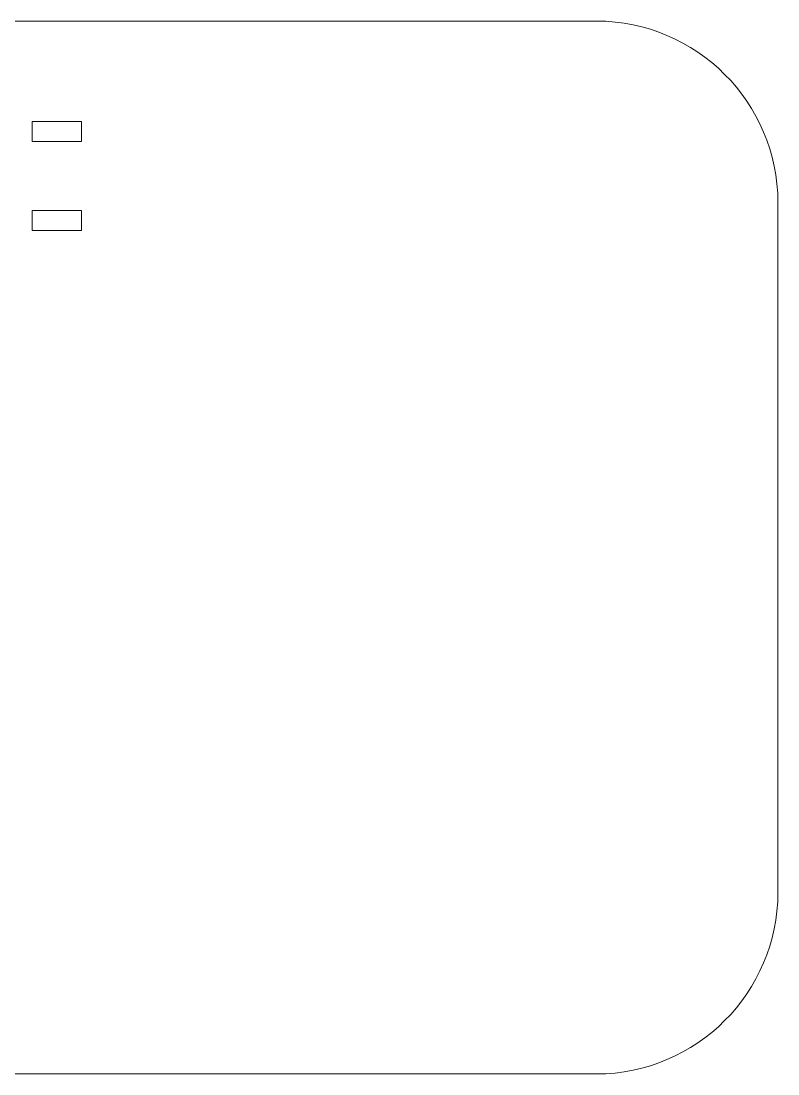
# Model space of a CAD drawing. Header units: inches. Extents: x -88 to 386, y -554 to 83.
# Drawn here: x 138.9 to 354, y -554.3 to -255.2 of the extents above; entities that cross this region are included whole.
import ezdxf

# ---------------------------------------------------------------- set-up
doc = ezdxf.new("R2010")
doc.units = ezdxf.units.IN
doc.header["$MEASUREMENT"] = 0
doc.layers.add('_U+30EC_U+30A4_U+30E4_U+30FC 1', color=7, linetype='Continuous')

# ---------------------------------------------------------------- blocks, each defined once
blk = doc.blocks.new('block 32')
at = {"layer": '_U+30EC_U+30A4_U+30E4_U+30FC 1', "color": 179, "lineweight": 9, "true_color": 0x221814}
blk.add_open_spline([(302.41, -554.34), (302.41, -554.34), (-36.65, -554.34), (-36.65, -554.34), (-65, -554.34), (-88.19, -531.14), (-88.19, -502.79), (-88.19, -502.79), (-88.19, -306.72), (-88.19, -306.72), (-88.19, -278.37), (-65, -255.18), (-36.65, -255.18), (-36.65, -255.18), (302.41, -255.18), (302.41, -255.18), (330.76, -255.18), (353.95, -278.37), (353.95, -306.72), (353.95, -306.72), (353.95, -502.79), (353.95, -502.79), (353.95, -531.14), (330.76, -554.34), (302.41, -554.34)], degree=3, knots=[0, 0, 0, 0, 1, 1, 1, 2, 2, 2, 3, 3, 3, 4, 4, 4, 5, 5, 5, 6, 6, 6, 7, 7, 7, 8, 8, 8, 8], dxfattribs=at)
blk = doc.blocks.new('block 34')
at = {"layer": '_U+30EC_U+30A4_U+30E4_U+30FC 1', "color": 7, "lineweight": 9, "true_color": 0xffffff}
blk.add_lwpolyline([(156.03, -283.71), (156.03, -289.41), (141.98, -289.41), (141.98, -283.71), (156.03, -283.71)], dxfattribs=at)
blk = doc.blocks.new('block 37')
at = {"layer": '_U+30EC_U+30A4_U+30E4_U+30FC 1', "color": 7, "lineweight": 9, "true_color": 0xffffff}
blk.add_lwpolyline([(141.98, -314.73), (141.98, -309.03), (156.03, -309.03), (156.03, -314.73), (141.98, -314.73)], dxfattribs=at)

msp = doc.modelspace()

# ---------------------------------------------------------------- block references
at = {"layer": '_U+30EC_U+30A4_U+30E4_U+30FC 1'}
for name in ['block 32', 'block 34', 'block 37']:
    msp.add_blockref(name, (0, 0), dxfattribs=at)

doc.saveas('drawing.dxf')
